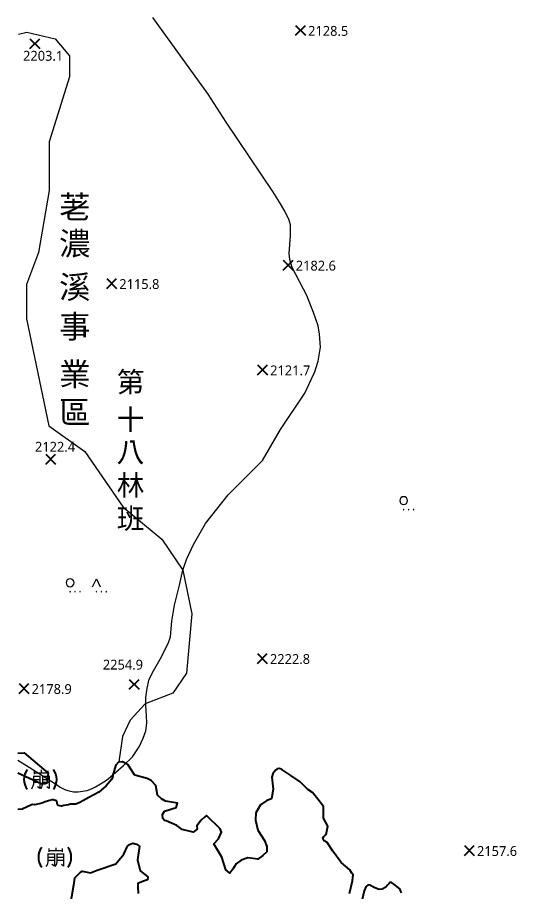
# Model space of a CAD drawing. Header units: metres. Extents: x 232867 to 235443, y 2535802 to 2538582.
# Drawn here: x 232879 to 233259, y 2537906 to 2538572 of the extents above; entities that cross this region are included whole.
import ezdxf
from ezdxf.enums import TextEntityAlignment as Align

# ---------------------------------------------------------------- set-up
doc = ezdxf.new("R2010")
doc.units = ezdxf.units.M
for name, color, linetype, lineweight in [('9270100', 7, 'L001', 20), ('9270200', 7, 'L002', 20), ('9710500', 3, 'Continuous', 20), ('9710600', 3, 'Continuous', 20)]:
    doc.layers.add(name, color=color, linetype=linetype, lineweight=lineweight)
doc.layers.add('9790201', color=34, linetype='145', lineweight=20, true_color=0xa55200)
doc.layers.add('9810200', color=7, linetype='Continuous')
doc.layers.add('9820205', color=34, linetype='Continuous', true_color=0xa55200)
doc.styles.add('LMP', font='')
doc.styles.get('LMP').set_extended_font_data('Microsoft JhengHei')
doc.linetypes.add('145', pattern='A,0,-7.5,[10,base.shx,S=1,R=0,X=0,Y=0]', length=7.5)
doc.linetypes.add('L001', pattern='A,15,-10,[44,base.shx,S=3.335,R=0,X=0,Y=0],-10,15', length=50)
doc.linetypes.add('L002', pattern='A,15,-6,[10,base.shx,S=1.25,R=0,X=0,Y=0],-6,[10,base.shx,S=1.25,R=0,X=0,Y=0],-6,[10,base.shx,S=1.25,R=0,X=0,Y=0],-6,15', length=54)

# ---------------------------------------------------------------- blocks, each defined once
blk = doc.blocks.new('97132')
at = {"linetype": 'Continuous'}
for points in [[(-3.2, 6.8, 1), (2.8, 6.8, 1)], [(-0.4, 0, 1), (0, 0, 1)], [(3.35, 0, 1), (3.75, 0, 1)], [(7.1, 0, 1), (7.5, 0, 1)]]:
    blk.add_lwpolyline(points, format="xyb", close=True, dxfattribs=at)
blk = doc.blocks.new('98120')
at = {"linetype": 'Continuous'}
for points in [[(-3.75, -3.75), (3.75, 3.75)], [(-3.75, 3.75), (3.75, -3.75)]]:
    blk.add_lwpolyline(points, dxfattribs=at)
blk = doc.blocks.new('98225')
at = {"lineweight": 0}
for points in [[(0.625848, 7.246036), (0.625848, 4.746473)], [(-6.557994, -7.127561), (-5.892824, -5.979033), (-5.403554, -4.744772), (-5.10201, -3.451385), (-4.997061, -2.128435), (-4.997061, -1.815065), (-4.997061, 2.87217)], [(-4.997061, 2.558801), (-0.311303, 2.558801), (-0.311303, -2.128435), (-0.311303, -6.81567), (-2.185606, -5.565149)], [(-4.997061, 0.059238), (-0.311303, 0.059238)], [(-4.3718, 4.121213), (-4.3718, 6.620776)], [(5.936866, 4.746473), (4.999714, 4.746473), (0.313957, 4.746473), (-4.3718, 4.746473)], [(-0.311303, 2.87217), (-0.311303, 2.558801)], [(0.313957, -7.127561), (0.979128, -5.979033), (1.468397, -4.744772), (1.769941, -3.451385), (1.876369, -2.128435), (1.876369, 2.558801), (1.876369, 2.87217)], [(1.876369, 2.558801), (6.560648, 2.558801)], [(1.876369, 0.059238), (6.560648, 0.059238)], [(6.560648, 2.87217), (6.560648, -1.815065), (6.560648, -6.503779), (6.560648, -6.81567), (4.999714, -5.565149)], [(5.936866, 4.121213), (5.936866, 6.620776)], [(-0.311303, -2.440326), (-4.997061, -2.440326)], [(6.560648, -2.440326), (1.876369, -2.440326)]]:
    blk.add_lwpolyline(points, dxfattribs=at)
for start, end in [(143.130102, 216.869898), (323.130102, 36.869898)]:
    blk.add_arc((0, 0), 12.5, start, end)
blk = doc.blocks.new('97133')
at = {"linetype": 'Continuous'}
for points in [[(-13, 6.8, 1), (-7, 6.8, 1)], [(-10.2, 0, 1), (-9.8, 0, 1)], [(-6.45, 0, 1), (-6.05, 0, 1)], [(-2.7, 0, 1), (-2.3, 0, 1)], [(9.8, 0, 1), (10.2, 0, 1)], [(13.55, 0, 1), (13.95, 0, 1)], [(17.3, 0, 1), (17.7, 0, 1)]]:
    blk.add_lwpolyline(points, format="xyb", close=True, dxfattribs=at)
for points in [[(7, 3.8), (10, 9.8)], [(10, 9.8), (13, 3.8)]]:
    blk.add_lwpolyline(points, dxfattribs=at)

msp = doc.modelspace()

# ---------------------------------------------------------------- linework, layer by layer
at = {"layer": '9270100', "flags": 128}
msp.add_lwpolyline([(232878.976905, 2538006.489445), (232887.676825, 2538000.936874), (232908.316851, 2537987.763961), (232911.293599, 2537985.864088), (232915.243659, 2537983.914115), (232918.1537, 2537983.054126), (232921.303745, 2537982.404135), (232925.013793, 2537982.344133), (232931.873879, 2537983.404113), (232935.073916, 2537984.534095), (232938.023948, 2537986.03407), (232945.764029, 2537990.783994), (232947.84405, 2537992.163972), (232959.444159, 2538002.363811), (232966.304221, 2538008.873709), (232971.404255, 2538016.433592), (232974.374265, 2538023.243488), (232976.304267, 2538028.703404), (232977.184254, 2538034.503316), (232977.014227, 2538040.133231), (232976.484187, 2538047.863114), (232976.48416, 2538054.203019), (232977.534145, 2538061.052915), (232978.914133, 2538068.032808), (232982.254149, 2538074.372711), (232987.354178, 2538083.342572), (232993.334205, 2538095.292388), (232995.094207, 2538100.222313), (232996.314172, 2538112.132132), (232998.254146, 2538124.261948), (233000.606237, 2538133.560906), (233002.124131, 2538139.561715), (233004.584114, 2538150.991541), (233007.394116, 2538159.081417), (233012.814138, 2538170.61124), (233021.784188, 2538186.440995), (233039.194322, 2538208.420653), (233048.1144, 2538217.500511), (233065.174551, 2538234.380247), (233079.034631, 2538258.059881), (233097.504755, 2538285.669454), (233104.354782, 2538300.269229), (233104.642782, 2538301.144216), (233104.655482, 2538301.182915), (233104.664982, 2538301.211615), (233104.675282, 2538301.242814), (233107.524783, 2538309.899082), (233109.454761, 2538320.798916), (233108.574708, 2538330.648768), (233107.524667, 2538336.978673), (233104.004577, 2538347.178521), (233099.834476, 2538358.008359), (233099.103061, 2538359.406639), (233087.694218, 2538381.218016), (233086.114171, 2538387.367924), (233085.584144, 2538391.907855), (233086.464098, 2538405.44765), (233086.464067, 2538412.816339), (233086.464063, 2538413.707526), (233085.614036, 2538417.357471), (233082.273963, 2538424.207369), (233078.043879, 2538430.897271), (233073.123779, 2538439.157149), (233037.463086, 2538492.006371), (233023.922818, 2538513.116059), (232981.772016, 2538571.485201), (232981.725854, 2538571.552867)], dxfattribs=at)
at = {"layer": '9790201', "flags": 128}
msp.add_lwpolyline([(232879.60547, 2538558.890513), (232885.962182, 2538560.357029), (232907.533491, 2538555.3027), (232918.319102, 2538542.498407), (232918.319102, 2538526.324553), (232902.846225, 2538477.0366), (232902.846225, 2538439.971551), (232894.757017, 2538392.797844), (232885.608158, 2538368.487321), (232885.608158, 2538342.115365), (232902.670996, 2538260.894877), (232930, 2538241.356264), (232959.168903, 2538198.877744), (232988.485168, 2538174.454478), (233004.584114, 2538150.991541), (233011.527418, 2538117.708217), (233007.474605, 2538072.622752), (232996.948339, 2538057.487646), (232975.846641, 2538049.291241), (232964.556603, 2538036.929442), (232958.619182, 2538024.404839), (232955.833645, 2538005.011707)], dxfattribs=at)
at = {"layer": '9820205', "flags": 128}
for points in [[(232878.982858, 2538011.72147), (232883.727231, 2538011.956991), (232902.105523, 2537996.465206), (232901.018171, 2537989.01107), (232899.78563, 2537988.472352), (232896.784978, 2537988.449689), (232878.96548, 2537996.448872)], [(232951.354063, 2537994.324305), (232953.838036, 2538002.726201), (232955.833645, 2538005.011707), (232958.626548, 2538005.382102), (232962.481318, 2538003.402762), (232967.52379, 2537995.457554)], [(233131.323164, 2537904.96407), (233133.79036, 2537914.583395), (233134.268388, 2537919.008368), (233133.248509, 2537920.516547), (233131.717911, 2537922.905135), (233125.115155, 2537928.413466), (233118.871894, 2537937.082629), (233114.536627, 2537943.618709), (233112.127255, 2537945.116378), (233111.10504, 2537947.003512), (233111.855162, 2537948.272432), (233112.859475, 2537949.290625), (233113.739806, 2537949.928907), (233114.837746, 2537956.253437), (233111.64245, 2537962.292842), (233111.715062, 2537971.009782), (233107.384465, 2537976.78795), (233103.185633, 2537981.682844), (233099.759495, 2537984.183417), (233093.786771, 2537989.949163), (233086.682637, 2537994.822079), (233079.96057, 2537999.192588), (233078.061138, 2537999.936166), (233076.29425, 2537999.670152), (233074.910984, 2537998.649092), (233073.158106, 2537996.109342), (233072.415768, 2537993.577237), (233073.231269, 2537984.235393), (233072.013238, 2537976.899358), (233068.403793, 2537975.582456)], [(232951.354063, 2537994.324305), (232950.421815, 2537991.98493), (232946.351304, 2537986.769466), (232940.588815, 2537982.1441), (232933.01514, 2537977.866782), (232926.282207, 2537974.198687), (232923.154153, 2537972.848741), (232920.742038, 2537972.830525), (232919.173463, 2537972.939255), (232917.609087, 2537972.324567), (232913.993712, 2537971.814965), (232912.186725, 2537971.439594), (232909.77181, 2537971.903658), (232909.03978, 2537973.34503), (232909.032783, 2537974.550727), (232908.30425, 2537975.389251), (232905.887237, 2537976.215024), (232905.043696, 2537976.088078), (232903.236709, 2537975.712708), (232900.467674, 2537974.847772), (232897.217615, 2537973.738054), (232892.039263, 2537972.372625), (232890.228777, 2537972.600103), (232889.385936, 2537972.352588), (232882.168481, 2537969.04256), (232878.933971, 2537968.758163)], [(233068.403793, 2537975.582456), (233063.755826, 2537972.51341), (233060.03746, 2537966.223898), (233059.820814, 2537960.712236), (233061.620079, 2537953.212175), (233066.678295, 2537945.23585), (233068.45912, 2537940.741118), (233068.483706, 2537936.734014), (233065.495183, 2537933.9564), (233061.75684, 2537930.92266), (233053.985139, 2537932.116161), (233048.986852, 2537930.325171), (233045.246972, 2537927.541875), (233042.516584, 2537923.513935), (233040.280954, 2537920.49156), (233037.260162, 2537922.97327), (233034.196343, 2537932.467412), (233028.122488, 2537942.690157), (233031.605769, 2537946.473335), (233034.079558, 2537951.501156), (233033.060846, 2537954.248463), (233022.480388, 2537964.186669), (233020.985358, 2537962.923084), (233018.494666, 2537960.650147), (233015.264911, 2537956.367975), (233015.530729, 2537953.865429), (233012.539133, 2537951.588704), (233004.011465, 2537953.527855), (232999.984254, 2537956.75332), (232991.948271, 2537960.198924), (232990.694473, 2537960.439897), (232989.432992, 2537961.93309), (232989.164101, 2537964.936524), (232990.651447, 2537967.452329), (232999.400371, 2537970.273508), (233000.631119, 2537973.789194), (232991.355168, 2537975.221775), (232988.338985, 2537976.952153), (232985.316656, 2537979.684308), (232984.018295, 2537987.188157), (232980.488915, 2537990.918299), (232977.474269, 2537992.398233), (232967.940182, 2537995.08114), (232967.52379, 2537995.457554)], [(232926.726301, 2537921.053835), (232927.961995, 2537921.931588), (232934.29753, 2537920.614824), (232939.372268, 2537922.762184), (232953.613234, 2537927.584066), (232959.774492, 2537934.95012), (232962.344849, 2537941.048442), (232963.950606, 2537942.301169), (232966.550369, 2537943.313292), (232969.28568, 2537942.341493), (232971.651645, 2537940.870667), (232969.974173, 2537930.561085), (232972.13216, 2537922.141378), (232977.990056, 2537917.595468), (232977.630752, 2537915.359689), (232974.658774, 2537914.344753), (232970.450385, 2537912.576118), (232970.341375, 2537909.970053), (232970.618924, 2537904.885729)], [(232926.726301, 2537921.053835), (232922.039699, 2537916.679055), (232921.326619, 2537911.342456), (232918.206205, 2537893.465521), (232915.520008, 2537886.254284), (232914.418432, 2537883.766326), (232914.685807, 2537880.420844), (232918.468791, 2537869.539058), (232918.85226, 2537867.55825), (232917.882576, 2537863.707492), (232910.245274, 2537854.971053), (232897.325101, 2537837.763934), (232887.654599, 2537816.118041), (232878.737331, 2537795.945188)], [(233171.112389, 2537905.39138), (233169.704217, 2537908.412516), (233165.261312, 2537911.915993), (233163.35721, 2537913.417484), (233162.221131, 2537913.282565), (233161.593436, 2537912.646195), (233160.464362, 2537911.374409), (233159.08421, 2537909.848075), (233156.189026, 2537908.183955), (233153.916868, 2537907.914119), (233150.62483, 2537909.152461), (233146.822853, 2537911.144893), (233145.556565, 2537911.640612), (233143.79746, 2537910.111411), (233142.552966, 2537907.070209), (233141.205503, 2537900.238494)]]:
    msp.add_lwpolyline(points, dxfattribs=at)

# ---------------------------------------------------------------- block references
at = {"layer": '9710500'}
msp.add_blockref('97132', (233172.895474, 2538197.100868), dxfattribs=at)
at = {"layer": '9710600'}
msp.add_blockref('97133', (232928.764783, 2538134.573853), dxfattribs=at)
at = {"layer": '9810200'}
for p in [(233094.1701, 2538561.816, 2128.517997), (232891.9214, 2538551.6217, 2203.112941), (233084.7974, 2538383.1301, 2182.601576), (232950.4527, 2538369.1397, 2115.810317), (233065.2819, 2538303.4554, 2121.747564), (232903.9771, 2538235.4733, 2122.370019), (233065.1086, 2538083.7906, 2222.758235), (232883.7191, 2538060.9636, 2178.935417), (232967.5654, 2538064.0917, 2254.92395), (233222.7056, 2537937.6751, 2157.637722)]:
    msp.add_blockref('98120', p, dxfattribs=at)
at = {"layer": '9820205'}
for p in [(232896.168658, 2537991.718734), (232907.165738, 2537932.523655)]:
    msp.add_blockref('98225', p, dxfattribs=at)

# ---------------------------------------------------------------- texts
at = {"layer": '9270100', "style": 'LMP'}
for s, p in [('荖', (232922.381575, 2538427.837036)), ('濃', (232922.381575, 2538399.857521)), ('溪', (232922.381575, 2538366.696623)), ('事', (232922.381575, 2538336.644562)), ('業', (232922.381575, 2538300.374811)), ('區', (232922.381575, 2538271.359023))]:
    msp.add_text(s, height=17.5, rotation=0.026546, dxfattribs=at).set_placement(p, align=Align.MIDDLE)
at = {"layer": '9270200', "style": 'LMP'}
for s, p in [('第', (232964.799221, 2538294.501531)), ('十', (232964.799221, 2538265.916627)), ('八', (232964.799221, 2538240.58002)), ('林', (232964.799221, 2538215.893073)), ('班', (232964.799221, 2538190.556467))]:
    msp.add_text(s, height=15.5, dxfattribs=at).set_placement(p, align=Align.MIDDLE)
at = {"layer": '9810200', "style": 'LMP'}
for s, p in [('2128.5', (233099.920976, 2538557.617922, 2128.517997)), ('2203.1', (232882.965799, 2538538.654558, 2203.112941)), ('2182.6', (233090.548276, 2538378.932022, 2182.601576)), ('2115.8', (232956.203576, 2538364.941622, 2115.810317)), ('2121.7', (233071.032776, 2538299.247638, 2121.747564)), ('2122.4', (232892.033787, 2538241.113924, 2122.370019)), ('2254.9', (232943.700953, 2538075.334602, 2254.92395)), ('2222.8', (233070.859476, 2538079.592522, 2222.758235)), ('2178.9', (232889.469976, 2538056.765522, 2178.935417)), ('2157.6', (233228.456476, 2537933.477022, 2157.637722))]:
    msp.add_text(s, height=7.5, dxfattribs=at).set_placement(p)

doc.saveas('drawing.dxf')
